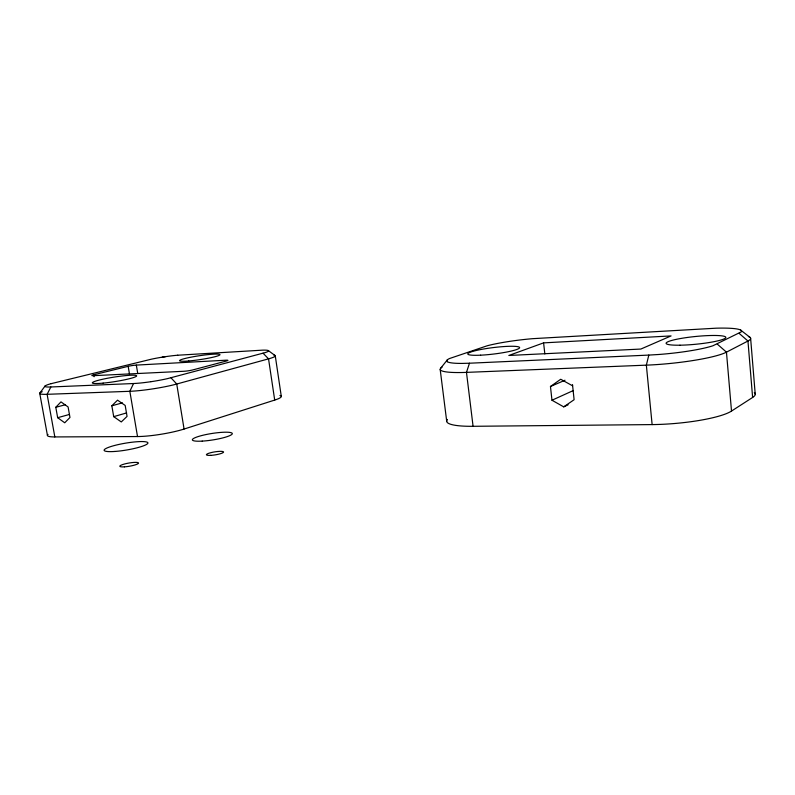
<?xml version="1.0" encoding="UTF-8"?>
<svg xmlns="http://www.w3.org/2000/svg" width="795" height="795" viewBox="0 0 795 795"><rect width="100%" height="100%" fill="white"/><g stroke="black" fill="none" stroke-linecap="round" stroke-linejoin="round"><path stroke-width="1.19" d="M447.257 361.646A46.577 5.923 -7 0 1 449.433 358.555L487.166 345.785A44.898 5.456 -6.8 0 1 503.941 342.287A43.149 5.237 -6.9 0 1 511.891 341.045A44.898 5.456 -6.9 0 1 532.561 338.68L716.225 328.186A50.512 6.35 -5.8 0 1 733.487 328.524A48.614 6.102 -5.8 0 1 737.949 329.16A50.492 6.34 -5.8 0 1 741.198 331.893L712.916 345.775A52.47 6.956 -5.8 0 1 694.502 350.078A50.592 6.718 -5.8 0 1 684.932 351.628A52.47 6.956 -5.8 0 1 658.876 354.481L648.819 355.087L646.355 365.153L652.129 424.59A60.013 11.031 -5 0 0 731.509 411.065L752.617 397.46A57.757 10.057 -5 0 0 754.306 392.472M648.819 355.087L469.467 363.216L466.476 372.378L473.075 426.299L652.129 424.59M150.851 381.709A26.563 2.832 -8.9 0 1 136.343 383.369L133.54 383.528L129.843 391.299L137.515 436.544A32.734 4.84 -9.3 0 0 184.072 429.052L274.702 400.074A29.594 4.084 -8.5 0 0 279.92 395.443M133.54 383.528L50.87 386.976L47.114 394.31L54.835 436.932L137.515 436.544M39.879 393.058L45.027 386.072M447.297 359.916L440.549 368.393M55.789 407.288L60.977 401.882L68.092 406.96L69.97 417.464L64.723 422.791L57.667 417.693L55.789 407.288L65.289 404.764M111.837 405.798L117.541 400.163L125.183 405.44L127.051 416.391L121.277 421.946L113.705 416.64L111.837 405.798L122.41 402.856M568.127 404.784L563.725 406.861L551.969 400.233L550.458 386.509L560.714 379.255L572.619 385.833M563.725 406.861L574.109 399.716L572.499 384.581M551.969 400.233L573.155 390.623M550.458 386.509L565.006 380.229M543.601 342.874L508.83 355.474L640.85 349.055L671.079 335.917L543.601 342.874L544.833 353.924M113.705 416.64L126.594 412.923M57.667 417.693L69.513 414.434M150.97 381.699A25.698 2.743 -8.9 0 0 154.876 381.083A26.563 2.832 -8.9 0 0 168.043 378.49L265.113 352.612A23.999 2.385 -8.3 0 0 268.501 350.774A23.194 2.305 -8.3 0 0 268.104 350.486A23.999 2.385 -8.3 0 0 262.579 350.148L177.633 355.226M51.178 383.657L151.199 359.231A22.936 2.127 -8.7 0 1 177.722 355.216M93.76 374.783L128.174 366.326A5.853 0.547 -8.8 0 1 136.333 365.094L225.879 360.205A6.151 0.626 -8.5 0 1 226.386 361.029L192.847 369.904A6.39 0.666 -8.7 0 1 183.883 371.275L93.343 375.677A6.072 0.586 -9 0 1 93.76 374.783L94.098 376.721M469.467 363.216L462.014 363.414A46.557 5.923 -7 0 1 449.423 362.51A44.828 5.704 -7 0 1 447.247 361.646M50.87 386.976L48.674 387.026A25.39 2.484 -9.2 0 1 44.947 386.33A24.556 2.395 -9.2 0 1 45.166 385.923A25.39 2.484 -9.2 0 1 51.198 383.637M268.442 350.665L275.13 355.594M740.652 330.084L749.755 337.159M739.092 333.334L747.956 341.025L752.617 397.46M717.249 344.076L726.461 352.145L731.509 411.065M263.066 353.199L268.541 358.863L274.702 400.074M170.945 377.754L176.738 384.025L184.072 429.052M39.75 393.416L47.412 435.272M128.174 366.326L129.446 373.849M136.333 365.094L137.754 373.541M275.279 355.902L281.311 396.486M440.191 369.526L446.73 421.439M750.649 338.61L755.24 394.409M473.075 426.299A53.275 9.391 -6.7 0 1 447.426 419.442M442.05 367.181A53.663 7.155 -6.9 0 0 466.476 372.378L646.355 365.153A60.5 8.417 -5.7 0 0 726.461 352.145L747.956 341.025A58.194 7.672 -5.7 0 0 748.403 336.524M54.835 436.932A31.303 4.253 -9.7 0 1 48.018 434.418M42.215 391.706A31.492 3.23 -9.2 0 0 47.114 394.31L129.843 391.299A32.943 3.677 -8.9 0 0 176.738 384.025L268.541 358.863A29.763 3.101 -8.4 0 0 273.927 355.146M162.24 357.164A22.161 2.047 -8.7 0 1 165.479 356.657M480.617 355.176A26.116 3.23 -7 0 0 519.622 347.663A26.116 3.23 -7 0 0 480.856 349.512A26.116 3.23 -7 0 0 480.617 355.176M679.973 345.199A30.011 3.876 -5.7 0 0 725.795 337.577A30.011 3.876 -5.7 0 0 682.1 338.253A30.011 3.876 -5.7 0 0 679.973 345.199M210.635 455.366A8.646 1.51 -9.1 0 0 223.554 452.057A8.646 1.51 -9.1 0 0 210.854 452.673A8.646 1.51 -9.1 0 0 210.635 455.366M202.208 441.116A20.223 3.26 -9 0 0 232.309 433.643A20.223 3.26 -9 0 0 202.467 435.362A20.223 3.26 -9 0 0 202.208 441.116M124.398 466.854A9.5 1.62 -9.8 0 0 138.539 463.088A9.5 1.62 -9.8 0 0 124.606 463.972A9.5 1.62 -9.8 0 0 124.398 466.854M114.957 451.451A22.22 3.468 -9.6 0 0 147.93 442.974A22.22 3.468 -9.6 0 0 115.166 445.329A22.22 3.468 -9.6 0 0 114.957 451.451M103.131 383.12A22.429 2.286 -9 0 0 136.641 375.916A22.429 2.286 -9 0 0 103.688 379.026A22.429 2.286 -9 0 0 103.131 383.12M188.783 360.96A20.451 1.968 -8.5 0 0 219.957 354.759A20.451 1.968 -8.5 0 0 190.522 357.263A20.451 1.968 -8.5 0 0 188.783 360.96"/></g></svg>
